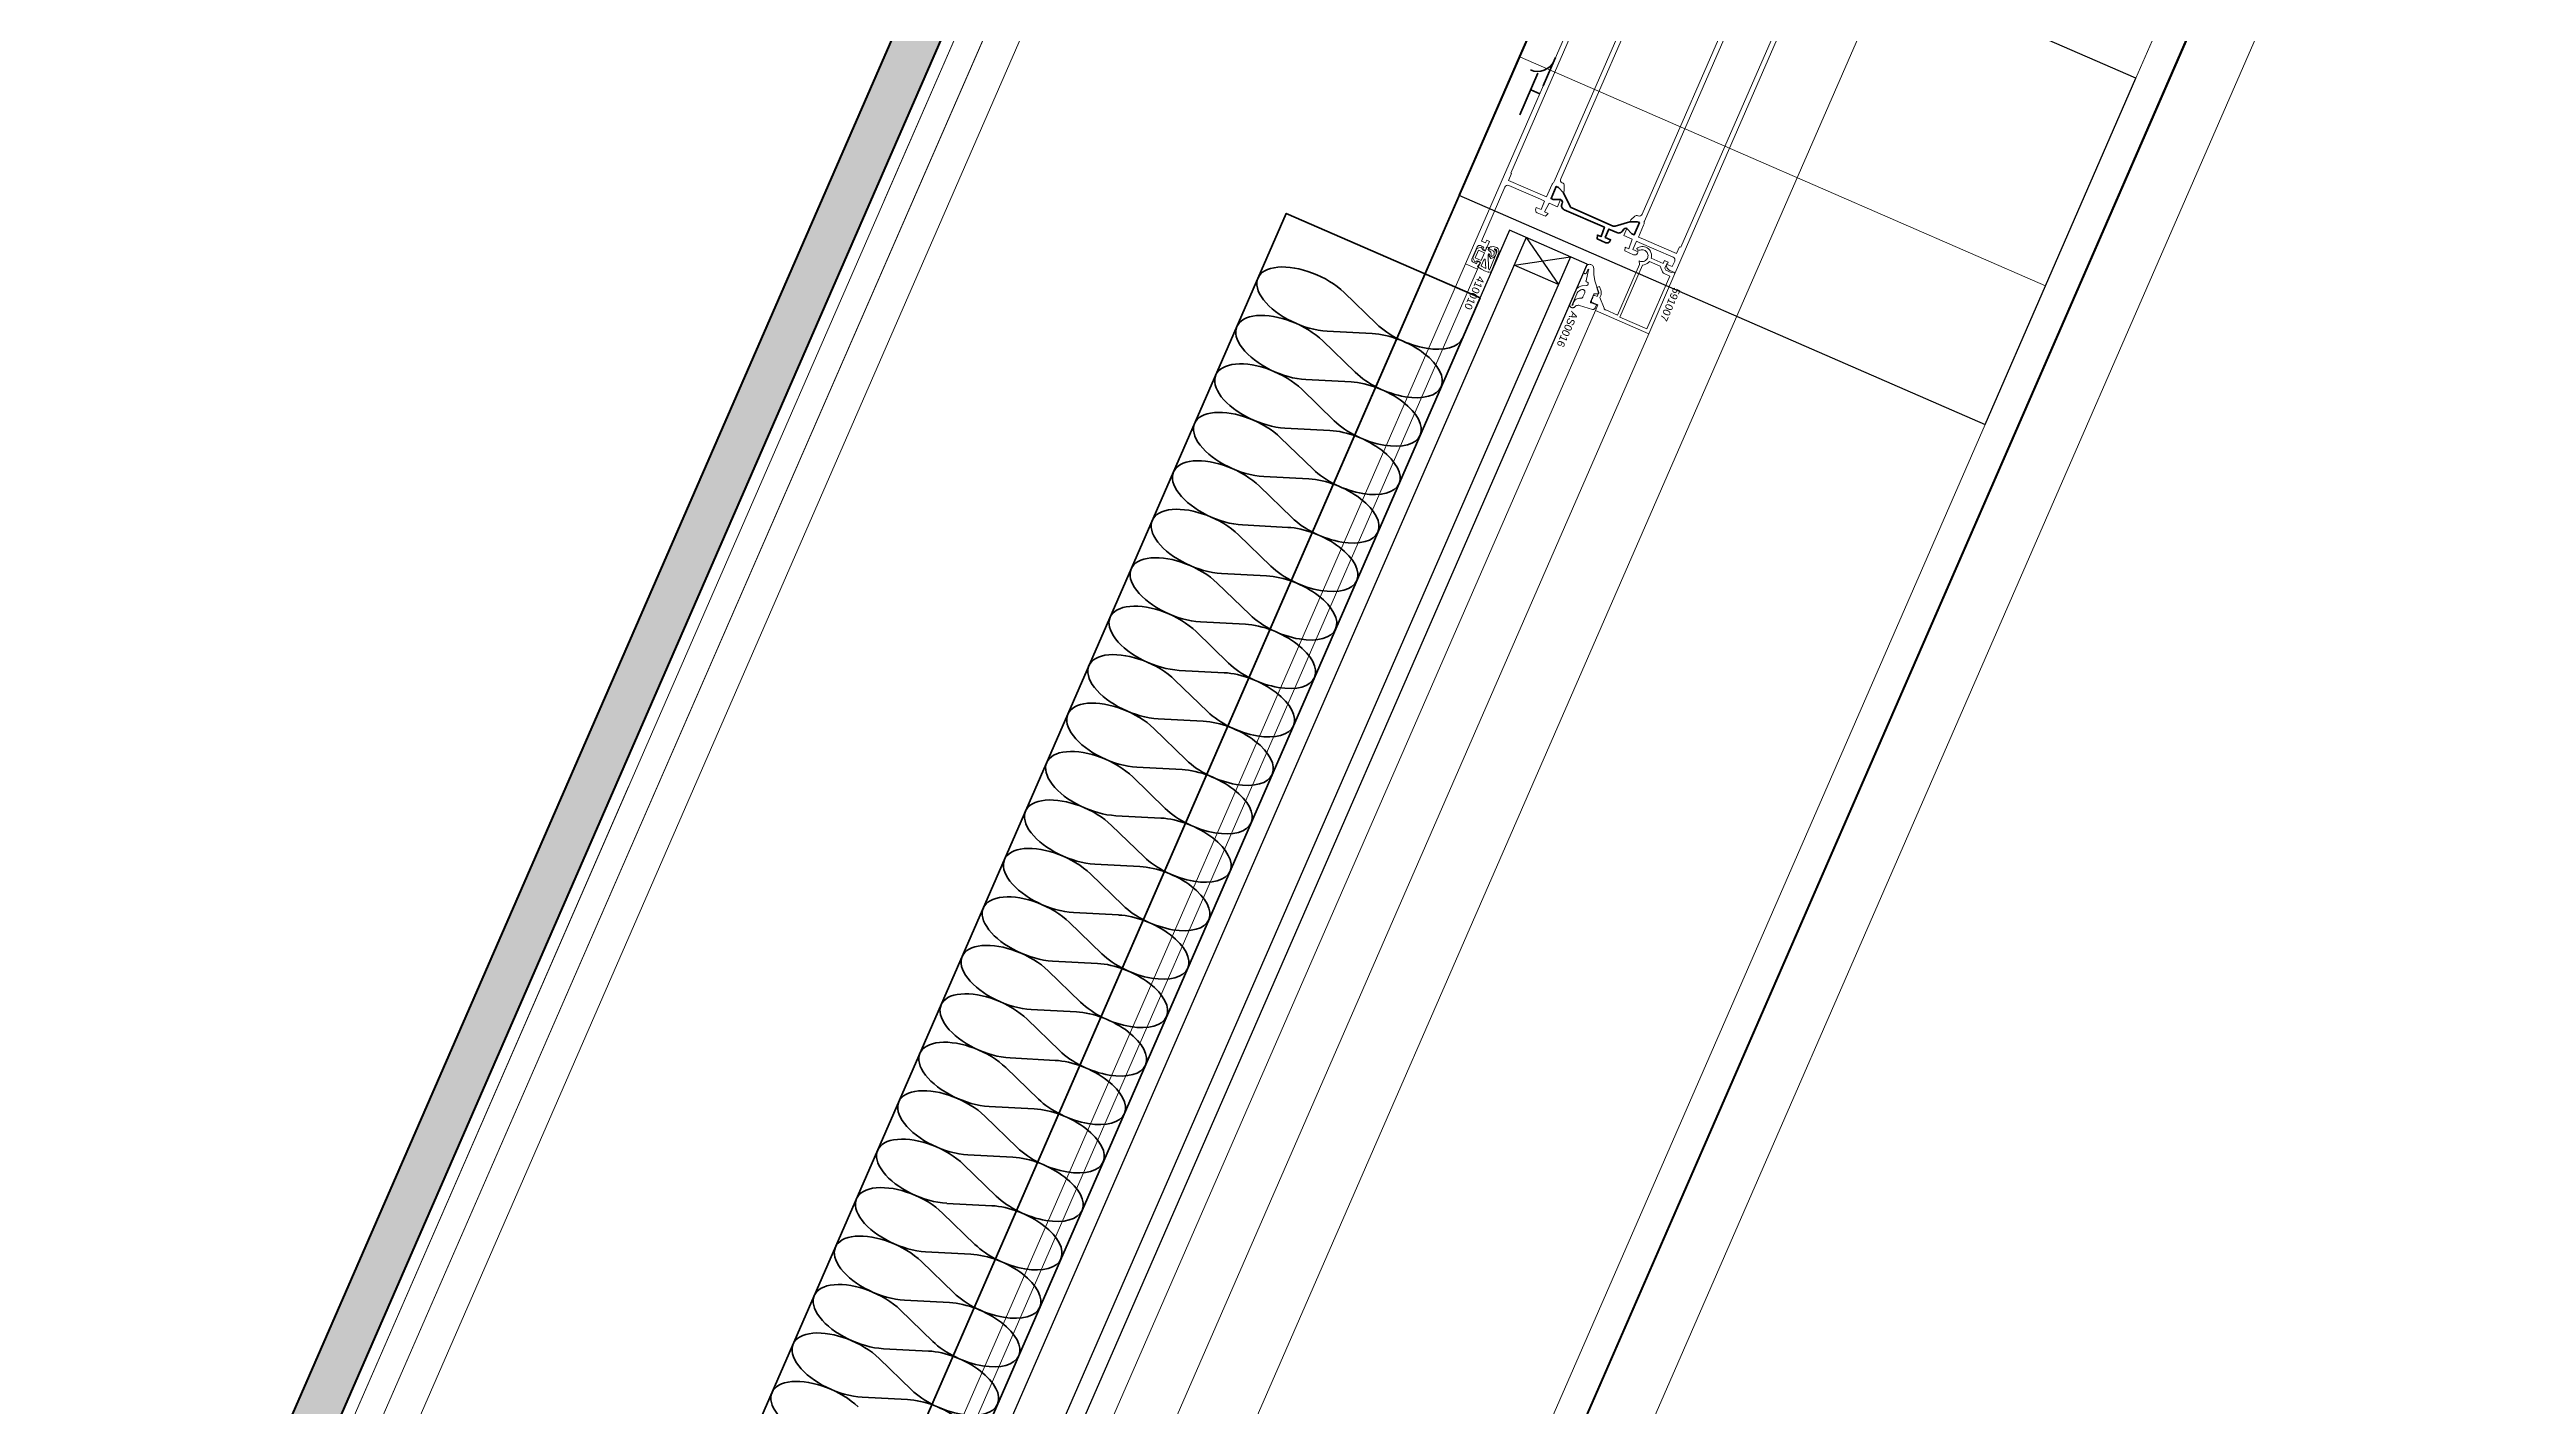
# Model space of a CAD drawing. Header units: millimetres. Extents: x -37281 to 954596, y -59787 to 956680.
# Drawn here: x 867169 to 867987, y -20283 to -19834 of the extents above; entities that cross this region are included whole.
import ezdxf
from ezdxf.enums import TextEntityAlignment as Align

# ---------------------------------------------------------------- set-up
doc = ezdxf.new("R2010")
doc.units = ezdxf.units.MM
doc.header["$MEASUREMENT"] = 0
doc.linetypes.add('Dot & Dashed', pattern=[670.277762, 352.777767, -176.388884, 0, -141.111112])
doc.linetypes.add('Double Dashed', pattern=[1093.611073, 529.166651, -211.666656, 141.111112, -211.666656])
for name, color, linetype, lineweight in [('0_Pen_No__2', 8, 'Continuous', 15), ('0_Pen_No__5', 7, 'Continuous', 25), ('0_Pen_No__6', 7, 'Continuous', 35), ('0_Pen_No__7', 7, 'Continuous', 35), ('0_Pen_No__9', 7, 'Continuous', 13), ('New_A-20-M_Floor_Slab_Pen_No__89', 8, 'Continuous', 20), ('New_A-20-M_Roof_Pen_No__93', 8, 'Continuous', 13), ('New_A-25-M_Curtain_Wall_Pen_No__90', 8, 'Continuous', 20), ('New_A-25-M_Wall_Ext_Pen_No__87', 8, 'Continuous', 20), ('New_ArchiCAD Windows_Pen_No__1', 7, 'Continuous', 13), ('New_ArchiCAD Windows_Pen_No__3', 7, 'Continuous', 18), ('New_ArchiCAD Zone Stamps_Pen_No__9', 7, 'Continuous', 13)]:
    doc.layers.add(name, color=color, linetype=linetype, lineweight=lineweight)
for name, color, linetype, lineweight, true_color in [('0_Pen_No__40', 7, 'Continuous', 35, 0x2a2a2a), ('0_Pen_No__54', 7, 'Continuous', 35, 0x444444), ('New_A-15-MG_Structural_Grid_Phase_2_Pen_No__222', 7, 'Continuous', 13, 0x65af33), ('New_A-25-M_Curtain_Wall_Pen_No__69', 7, 'Continuous', 20, 0x606060), ('New_A-25-M_Wall_Int_Pen_No__107', 7, 'Continuous', 15, 0xa6a6a6), ('New_A-25-M_Wall_Int_Pen_No__27', 7, 'Continuous', 50, 0x2a2a2a), ('New_A-35-M_FFE-Zone_Pen_No__74', 7, 'Continuous', 20, 0x606060), ('New_ArchiCAD Windows_Pen_No__23', 7, 'Continuous', 30, 0x2a2a2a)]:
    doc.layers.add(name, color=color, linetype=linetype, lineweight=lineweight, true_color=true_color)
for name, color, linetype in [('New_A-15-MG_Structural_Grid_Phase_2', 7, 'Continuous'), ('New_A-20-M_Floor_Slab', 7, 'Continuous'), ('New_A-20-M_Roof', 7, 'Continuous'), ('New_A-25-M_Curtain_Wall', 7, 'Continuous'), ('New_A-25-M_Wall_Ext', 7, 'Continuous'), ('New_A-25-M_Wall_Int', 7, 'Continuous'), ('New_A-35-M_FFE-Zone', 7, 'Continuous'), ('New_ArchiCAD Windows', 7, 'Continuous')]:
    doc.layers.add(name, color=color, linetype=linetype)
doc.styles.add('GENERATED_STYLE_2', font='')
doc.styles.add('GENERATED_STYLE_3', font='')
doc.styles.add('GENERATED_STYLE_4', font='')
doc.styles.get('GENERATED_STYLE_2').set_extended_font_data('Arial', bold=True)
doc.styles.get('GENERATED_STYLE_3').set_extended_font_data('Arial')
doc.styles.get('GENERATED_STYLE_4').set_extended_font_data('Swis721 BT')

# ---------------------------------------------------------------- blocks, each defined once
blk = doc.blocks.new('Wall_243_2', base_point=(874395.1, -4631.3))
at = {"layer": 'New_A-25-M_Wall_Ext_Pen_No__87', "linetype": 'Continuous', "flags": 128}
for points in [[(874303.43, -4591.33), (866444.97, -22613.27)], [(866536.64, -22653.24), (874395.1, -4631.3)]]:
    blk.add_lwpolyline(points, dxfattribs=at)
blk = doc.blocks.new('Wall_245_2', base_point=(874285.09, -4632.6))
at = {"layer": 'New_A-25-M_Wall_Ext_Pen_No__87', "linetype": 'Continuous', "flags": 128}
for points in [[(869017.03, -16301.13), (866293.44, -22547.19)], [(866444.68, -22613.14), (869168.27, -16367.08)]]:
    blk.add_lwpolyline(points, dxfattribs=at)
blk = doc.blocks.new('Single Office_INB 2106_83_2', base_point=(865441.96, -18543.79))
at = {"layer": 'New_A-35-M_FFE-Zone_Pen_No__74', "linetype": 'Continuous'}
blk.add_line((867170.59, -20513.87), (868071.9, -18446.88), dxfattribs=at)
at = {"layer": 'New_ArchiCAD Zone Stamps_Pen_No__9'}
for tag, height, style, p in [('ROOM_NAME', 250, 'GENERATED_STYLE_2', (864838.69, -17362.91)), ('zoneNameLine2', 250, 'GENERATED_STYLE_2', (864650.26, -17795.04)), ('ROOM_NUMBER', 200, 'GENERATED_STYLE_3', (864461.83, -18215.74)), ('measuredAreaCode', 200, 'GENERATED_STYLE_3', (864304.8, -18575.85)), ('DUMMY_649', 200, 'GENERATED_STYLE_3', (864612.2, -18709.9)), ('DUMMY_650', 200, 'GENERATED_STYLE_3', (864961.72, -18862.3)), ('DUMMY_651', 133.33, 'GENERATED_STYLE_3', (865241.01, -18968.85))]:
    blk.add_attdef(tag, text='', height=height, rotation=336.44041, dxfattribs=dict(at, style=style)).set_placement(p, align=Align.TOP_LEFT)
blk = doc.blocks.new('Slab_14_2', base_point=(829422.85, -33019.01))
at = {"layer": 'New_A-20-M_Floor_Slab_Pen_No__89', "linetype": 'Continuous', "flags": 128}
blk.add_lwpolyline([(875235.59, -26822.78), (866165.91, -22867.95), (874174.16, -4502.51), (868527.24, -2040.17), (868435.45, -2000.14), (866447.92, -6558.18), (861160.52, -4252.62), (853558.92, -11326.43), (853176.07, -10915.01), (829422.85, -33019.01)], dxfattribs=at)
blk = doc.blocks.new('Slab_18_2', base_point=(875235.59, -26822.78))
at = {"layer": 'New_A-20-M_Floor_Slab_Pen_No__89', "linetype": 'Continuous', "flags": 128}
blk.add_lwpolyline([(875235.59, -26822.78), (866165.91, -22867.95), (874174.16, -4502.51), (883243.83, -8457.33)], close=True, dxfattribs=at)
blk = doc.blocks.new('Triple Window 19_2')
at = {"layer": 'New_ArchiCAD Windows_Pen_No__1', "linetype": 'Continuous'}
for p, q in [((-1175, -0.5), (-1175, 0)), ((1175, -0.5), (1175, 0)), ((-1175, -190), (-1175, -0.5)), ((1175, -190), (1175, -0.5))]:
    blk.add_line(p, q, dxfattribs=at)
at = {"layer": 'New_ArchiCAD Windows_Pen_No__23', "linetype": 'Continuous'}
for p, q in [((-1175, 0), (-1125, 0)), ((-1125, 0), (-1125, -190)), ((1100, -190), (1100, 0)), ((1100, 0), (1175, 0)), ((-1125, -190), (-1175, -190)), ((1175, -190), (1100, -190))]:
    blk.add_line(p, q, dxfattribs=at)
at = {"layer": 'New_ArchiCAD Windows_Pen_No__3', "linetype": 'Continuous'}
for p, q in [((-1175, 165), (1175, 165)), ((-1125, 0), (-268, 0)), ((-268, -190), (-1125, -190)), ((1100, -190), (812.5, -190)), ((-1175, -200), (1175, -200))]:
    blk.add_line(p, q, dxfattribs=at)
blk = doc.blocks.new('Wall_353_2', base_point=(874468.42, -4712.54))
at = {"layer": 'New_ArchiCAD Windows', "color": 251, "linetype": 'Continuous', "lineweight": 20, "true_color": 0x606060, "xscale": -1, "zscale": 1000, "rotation": 66.44041158399281}
for p in [(868124.95, -18759.75), (867185.65, -20913.87)]:
    blk.add_blockref('Triple Window 19_2', p, dxfattribs=at)
blk = doc.blocks.new('Wall_375_2', base_point=(867493.11, -19726.68))
at = {"layer": 'New_A-25-M_Wall_Int_Pen_No__107', "linetype": 'Continuous'}
blk.add_hatch(color=256, dxfattribs=at).paths.add_polyline_path([(867493.11, -19726.68), (867153.17, -20506.28), (867166.92, -20512.27), (867500.86, -19746.43)])
at = {"layer": 'New_A-25-M_Wall_Int_Pen_No__27', "linetype": 'Continuous', "flags": 128}
for points in [[(867493.11, -19726.68), (867153.17, -20506.28)], [(867166.92, -20512.27), (867500.86, -19746.43)]]:
    blk.add_lwpolyline(points, dxfattribs=at)
blk = doc.blocks.new('Morph_2_2', base_point=(864302.5, 0))
at = {"layer": 'New_A-20-M_Roof_Pen_No__93', "linetype": 'Continuous', "flags": 128}
blk.add_lwpolyline([(866367.03, -22792.01), (874315.32, -4564.06)], dxfattribs=at)
blk = doc.blocks.new('Beam_8_2', base_point=(874303.43, -4591.33))
at = {"layer": 'New_A-25-M_Curtain_Wall_Pen_No__69', "linetype": 'Dot & Dashed'}
blk.add_line((874303.43, -4591.33), (866444.97, -22613.27), dxfattribs=at)
at = {"layer": 'New_A-25-M_Curtain_Wall_Pen_No__90', "linetype": 'Continuous'}
for p, q in [((874303.43, -4591.33), (866444.97, -22613.27)), ((874505.7, -4679.52), (866647.24, -22701.46))]:
    blk.add_line(p, q, dxfattribs=at)
blk = doc.blocks.new('Standard grid marker_19')
at = {"layer": 'New_A-15-MG_Structural_Grid_Phase_2_Pen_No__222', "linetype": 'Double Dashed'}
blk.add_line((948.58, 0), (36650.52, 0), dxfattribs=at)
at = {"layer": 'New_A-15-MG_Structural_Grid_Phase_2_Pen_No__222', "style": 'GENERATED_STYLE_4'}
for tag, p in [('AC_MarkerText_1_0', (-500, -588.26)), ('AC_MarkerText_1_1', (38099.1, -588.26))]:
    blk.add_attdef(tag, text='', height=350, rotation=90, dxfattribs=at).set_placement(p, align=Align.MIDDLE_CENTER)

msp = doc.modelspace()

# ---------------------------------------------------------------- linework, layer by layer
at = {"layer": '0_Pen_No__2', "linetype": 'Continuous', "flags": 128}
for points in [[(867702.26, -19800.99), (867669.01, -19877.26, 0.414214), (867669.52, -19878.57), (867669.57, -19878.6, -0.294108), (867670.17, -19879.5), (867670.2, -19881.27), (867669.92, -19881.91), (867668.3, -19880.12), (867667.57, -19879.8), (867665.81, -19883.83), (867666.55, -19884.15), (867668.96, -19884.11), (867667.92, -19886.5), (867665.17, -19885.3), (867663.65, -19888.23), (867664.85, -19888.76), (867663.97, -19889.68), (867661.27, -19888.5, -0.414214), (867660.75, -19887.19), (867660.95, -19886.73), (867662.51, -19887.41), (867663.71, -19884.66), (867662.29, -19884.04), (867651.88, -19879.5, 0.414214), (867650.57, -19880.02), (867642.77, -19897.89), (867644.15, -19898.49), (867644.55, -19897.58), (867645.46, -19897.98), (867644.06, -19901.18), (867643.15, -19900.78), (867643.55, -19899.87), (867642.45, -19899.39, 0.414214), (867641.39, -19899.8), (867639.64, -19903.83, 0.414214), (867640.05, -19904.89), (867641.15, -19905.37), (867641.55, -19904.45), (867642.46, -19904.85), (867641.47, -19907.14), (867637.52, -19905.42), (867701.48, -19758.76)], [(867729.21, -19812.74), (867695.96, -19889.01, -0.414214), (867694.64, -19889.53), (867694.59, -19889.5, 0.294108), (867693.52, -19889.68), (867692.2, -19890.86), (867691.92, -19891.51), (867694.34, -19891.47), (867695.07, -19891.79), (867693.31, -19895.82), (867692.58, -19895.5), (867690.96, -19893.71), (867689.92, -19896.09), (867692.67, -19897.29), (867691.56, -19900.4), (867690.36, -19899.88), (867690.28, -19901.15), (867693.17, -19902.41, 0.414214), (867694.48, -19901.9), (867694.68, -19901.44), (867692.94, -19900.68), (867694.14, -19897.93), (867695.04, -19898.32), (867706.24, -19903.2, -0.414214), (867706.76, -19904.52), (867705.96, -19906.35), (867704.31, -19905.63), (867703.91, -19906.02), (867704.12, -19906.55, 0.198912), (867705.18, -19907.65), (867706.92, -19908.41), (867750.88, -19807.58)], [(867696.65, -19891.67, -0.112281), (867696.73, -19891.24), (867731.37, -19811.8, -0.112281), (867731.63, -19811.44, 0.112281), (867732.17, -19810.71), (867733.91, -19806.72), (867746.47, -19812.2), (867745.47, -19814.49), (867745.93, -19814.69), (867708.75, -19899.94), (867708.3, -19899.74), (867707.3, -19902.03), (867695.61, -19896.93)], [(867695.61, -19896.93), (867694.74, -19896.55), (867696.48, -19892.57, 0.112281), (867696.65, -19891.67)]]:
    msp.add_lwpolyline(points, format="xyb", dxfattribs=at)
msp.add_lwpolyline([(867662.97, -19882.7), (867664.31, -19883.28), (867666.04, -19879.29, -0.112281), (867666.58, -19878.56, 0.112281), (867666.85, -19878.21), (867701.49, -19798.77, 0.112281), (867701.57, -19798.33, -0.112281), (867701.74, -19797.44), (867703.48, -19793.45), (867690.92, -19787.98), (867689.92, -19790.27), (867689.64, -19790.15), (867652.47, -19875.39), (867652.75, -19875.51), (867651.75, -19877.81)], format="xyb", close=True, dxfattribs=at)
for points in [[(867694.4, -19900.91), (867694.19, -19900.38), (867694.57, -19900.11), (867694.98, -19899.9), (867695.41, -19899.76), (867695.86, -19899.69), (867696.32, -19899.68), (867696.78, -19899.75), (867697.22, -19899.88), (867697.66, -19900.12), (867698.07, -19900.43), (867698.42, -19900.81), (867698.7, -19901.23), (867698.9, -19901.7), (867699.03, -19902.19), (867699.08, -19902.7), (867699.04, -19903.21), (867698.98, -19903.59), (867702.92, -19905.31), (867703.36, -19904.3), (867704.64, -19904.86), (867704.48, -19905.23), (867704.3, -19905.15), (867703.54, -19906.89), (867703.8, -19907.55), (867705.59, -19908.33), (867706.5, -19908.23), (867706.81, -19908.65), (867698.14, -19928.54), (867680.54, -19920.86), (867681.34, -19919.03), (867679.23, -19918.11), (867679.18, -19917.22), (867679.31, -19917.13), (867679.43, -19917.01), (867679.52, -19916.88), (867679.6, -19916.73), (867679.65, -19916.58), (867679.67, -19916.42), (867679.67, -19916.25), (867679.64, -19916.09), (867680.05, -19915.74), (867681.05, -19916.18), (867681.51, -19915.12), (867680.95, -19913.21), (867681.91, -19912.93), (867682.37, -19914.49), (867682.43, -19914.76), (867682.45, -19915.04), (867682.43, -19915.32), (867682.38, -19915.59), (867682.28, -19915.86), (867681.97, -19916.58), (867683.37, -19920.14), (867683.44, -19920.28), (867683.53, -19920.41), (867683.64, -19920.53), (867683.77, -19920.62), (867683.91, -19920.7), (867687.83, -19922.41)], [(867687.83, -19922.41), (867695.14, -19905.63), (867695.01, -19904.47), (867695.44, -19904.6), (867695.77, -19904.66), (867696.1, -19904.67), (867696.43, -19904.62), (867696.75, -19904.51), (867697.04, -19904.35), (867697.3, -19904.15), (867697.53, -19903.9), (867697.71, -19903.62), (867697.83, -19903.31), (867697.91, -19902.99), (867697.93, -19902.65), (867697.89, -19902.32), (867697.79, -19902), (867697.64, -19901.71), (867697.44, -19901.44), (867697.2, -19901.21), (867696.93, -19901.02), (867696.62, -19900.88), (867696.3, -19900.8), (867695.97, -19900.77), (867695.64, -19900.8), (867695.31, -19900.89), (867694.4, -19900.91)]]:
    msp.add_lwpolyline(points, dxfattribs=at)
msp.add_lwpolyline([(867688.63, -19923.08), (867697.52, -19926.96), (867705.15, -19909.45), (867703.24, -19908.62), (867703.1, -19908.54), (867702.98, -19908.45), (867702.87, -19908.34), (867702.78, -19908.21), (867702.71, -19908.07), (867701.98, -19906.21), (867698.4, -19904.65), (867698.04, -19905.03), (867697.63, -19905.34), (867697.17, -19905.58), (867696.67, -19905.74), (867696.15, -19905.82)], close=True, dxfattribs=at)
at = {"layer": '0_Pen_No__40', "linetype": 'Continuous'}
for p, q in [((874037.86, -5700.74), (866899.19, -22071.98)), ((867661.47, -19842.32), (867655.48, -19856.07)), ((867663.21, -19846.51), (867666.11, -19839.87)), ((867666.11, -19839.87), (867667.31, -19837.12)), ((867662.07, -19849.12), (867659.08, -19847.82))]:
    msp.add_line(p, q, dxfattribs=at)
msp.add_arc((867661.37, -19835.73), 6, 246.44041, 336.44041, dxfattribs=at)
at = {"layer": '0_Pen_No__5', "linetype": 'Continuous'}
for p, q in [((867652.08, -19894.31), (867371.05, -20538.79)), ((867657.58, -19896.71), (867376.55, -20541.19)), ((867677.74, -19905.51), (867652.08, -19894.31)), ((867657.58, -19896.71), (867668.25, -19912.27)), ((867672.24, -19903.11), (867391.22, -20547.59)), ((867677.74, -19905.51), (867396.72, -20549.98)), ((867653.58, -19905.88), (867672.24, -19903.11)), ((867668.25, -19912.27), (867653.58, -19905.88))]:
    msp.add_line(p, q, dxfattribs=at)
at = {"layer": '0_Pen_No__54', "linetype": 'Continuous'}
for p, q in [((867597.29, -19914.88), (867608.03, -19925.29)), ((867590.3, -19930.92), (867601.03, -19941.33)), ((867606.63, -19928.5), (867591.69, -19927.71)), ((867583.3, -19946.96), (867594.04, -19957.37)), ((867599.63, -19944.54), (867584.7, -19943.75)), ((867576.31, -19963), (867587.04, -19973.41)), ((867592.64, -19960.58), (867577.71, -19959.8)), ((867569.31, -19979.04), (867580.05, -19989.45)), ((867585.64, -19976.62), (867570.71, -19975.84)), ((867562.32, -19995.09), (867573.05, -20005.49)), ((867578.65, -19992.66), (867563.72, -19991.88)), ((867571.65, -20008.7), (867556.72, -20007.92)), ((867555.32, -20011.13), (867566.06, -20021.54)), ((867564.66, -20024.74), (867549.73, -20023.96)), ((867548.33, -20027.17), (867559.06, -20037.58)), ((867557.66, -20040.79), (867542.73, -20040)), ((867541.33, -20043.21), (867552.07, -20053.62)), ((867550.67, -20056.83), (867535.74, -20056.04)), ((867534.34, -20059.25), (867545.07, -20069.66)), ((867543.67, -20072.87), (867528.74, -20072.08)), ((867527.34, -20075.29), (867538.08, -20085.7)), ((867536.68, -20088.91), (867521.75, -20088.13)), ((867520.35, -20091.33), (867531.08, -20101.74)), ((867529.68, -20104.95), (867514.75, -20104.17)), ((867513.35, -20107.38), (867524.09, -20117.78)), ((867522.69, -20120.99), (867507.76, -20120.21)), ((867506.36, -20123.42), (867517.09, -20133.82)), ((867515.69, -20137.03), (867500.76, -20136.25)), ((867499.36, -20139.46), (867510.1, -20149.87)), ((867508.7, -20153.07), (867493.77, -20152.29)), ((867492.37, -20155.5), (867503.1, -20165.91)), ((867485.37, -20171.54), (867496.11, -20181.95)), ((867501.7, -20169.12), (867486.77, -20168.33)), ((867478.38, -20187.58), (867489.11, -20197.99)), ((867494.71, -20185.16), (867479.78, -20184.37)), ((867471.38, -20203.62), (867482.12, -20214.03)), ((867487.71, -20201.2), (867472.78, -20200.41)), ((867464.39, -20219.66), (867475.12, -20230.07)), ((867480.72, -20217.24), (867465.79, -20216.46)), ((867457.39, -20235.71), (867468.13, -20246.11)), ((867473.73, -20233.28), (867458.79, -20232.5)), ((867450.4, -20251.75), (867461.13, -20262.15)), ((867466.73, -20249.32), (867451.8, -20248.54)), ((867443.41, -20267.79), (867454.14, -20278.2)), ((867459.74, -20265.36), (867444.8, -20264.58)), ((867452.74, -20281.4), (867437.81, -20280.62))]:
    msp.add_line(p, q, dxfattribs=at)
at = {"layer": '0_Pen_No__54', "linetype": 'Continuous', "flags": 128}
msp.add_lwpolyline([(867328.72, -20635.88), (867642.32, -19916.7), (867578.15, -19888.72), (867264.55, -20607.9)], close=True, dxfattribs=at)
at = {"layer": '0_Pen_No__54', "linetype": 'Continuous'}
for centre, start_param, end_param in [((867584.87, -19917.1), 0.927295, 5.35589), ((867577.87, -19933.14), 0.927295, 5.35589), ((867620.45, -19923.07), 4.068888, 6.283185), ((867613.45, -19939.11), 0, 2.214297), ((867570.88, -19949.18), 0.927295, 5.35589), ((867613.45, -19939.11), 4.068888, 6.283185), ((867606.46, -19955.15), 0, 2.214297), ((867563.88, -19965.22), 0.927295, 5.35589), ((867606.46, -19955.15), 4.068888, 6.283185), ((867599.46, -19971.19), 0, 2.214297), ((867556.89, -19981.26), 0.927295, 5.35589), ((867599.46, -19971.19), 4.068888, 6.283185), ((867592.47, -19987.23), 0, 2.214297), ((867549.89, -19997.31), 0.927295, 5.35589), ((867592.47, -19987.23), 4.068888, 6.283185), ((867585.47, -20003.27), 0, 2.214297), ((867542.9, -20013.35), 0.927295, 5.35589), ((867585.47, -20003.27), 4.068888, 6.283185), ((867578.48, -20019.32), 0, 2.214297), ((867535.9, -20029.39), 0.927295, 5.35589), ((867578.48, -20019.32), 4.068888, 6.283185), ((867571.48, -20035.36), 0, 2.214297), ((867528.91, -20045.43), 0.927295, 5.35589), ((867564.49, -20051.4), 0, 2.214297), ((867571.48, -20035.36), 4.068888, 6.283185), ((867521.91, -20061.47), 0.927295, 5.35589), ((867557.49, -20067.44), 0, 2.214297), ((867564.49, -20051.4), 4.068888, 6.283185), ((867514.92, -20077.51), 0.927295, 5.35589), ((867550.5, -20083.48), 0, 2.214297), ((867557.49, -20067.44), 4.068888, 6.283185), ((867507.93, -20093.55), 0.927295, 5.35589), ((867543.51, -20099.52), 0, 2.214297), ((867550.5, -20083.48), 4.068888, 6.283185), ((867500.93, -20109.59), 0.927295, 5.35589), ((867536.51, -20115.56), 0, 2.214297), ((867543.51, -20099.52), 4.068888, 6.283185), ((867493.94, -20125.64), 0.927295, 5.35589), ((867529.52, -20131.61), 0, 2.214297), ((867536.51, -20115.56), 4.068888, 6.283185), ((867486.94, -20141.68), 0.927295, 5.35589), ((867522.52, -20147.65), 0, 2.214297), ((867529.52, -20131.61), 4.068888, 6.283185), ((867479.95, -20157.72), 0.927295, 5.35589), ((867515.53, -20163.69), 0, 2.214297), ((867522.52, -20147.65), 4.068888, 6.283185), ((867472.95, -20173.76), 0.927295, 5.35589), ((867508.53, -20179.73), 0, 2.214297), ((867515.53, -20163.69), 4.068888, 6.283185), ((867465.96, -20189.8), 0.927295, 5.35589), ((867501.54, -20195.77), 0, 2.214297), ((867508.53, -20179.73), 4.068888, 6.283185), ((867458.96, -20205.84), 0.927295, 5.35589), ((867494.54, -20211.81), 0, 2.214297), ((867501.54, -20195.77), 4.068888, 6.283185), ((867451.97, -20221.88), 0.927295, 5.35589), ((867487.55, -20227.85), 0, 2.214297), ((867494.54, -20211.81), 4.068888, 6.283185), ((867444.97, -20237.93), 0.927295, 5.35589), ((867480.55, -20243.89), 0, 2.214297), ((867487.55, -20227.85), 4.068888, 6.283185), ((867437.98, -20253.97), 0.927295, 5.35589), ((867473.56, -20259.94), 0, 2.214297), ((867480.55, -20243.89), 4.068888, 6.283185), ((867430.98, -20270.01), 0.927295, 5.35589), ((867466.56, -20275.98), 0, 2.214297), ((867473.56, -20259.94), 4.068888, 6.283185), ((867423.99, -20286.05), 0.927295, 5.35589), ((867466.56, -20275.98), 4.068888, 6.283185), ((867459.57, -20292.02), 0, 2.214297)]:
    msp.add_ellipse(centre, major_axis=(16.04, -6.99), ratio=0.5, start_param=start_param, end_param=end_param, dxfattribs=at)
at = {"layer": '0_Pen_No__6', "linetype": 'Continuous', "flags": 128}
msp.add_lwpolyline([(867669.48, -19885.43, 0.414214), (867668.96, -19884.11), (867666.55, -19884.15), (867665.81, -19883.83), (867667.57, -19879.8), (867668.3, -19880.12), (867669.93, -19881.89), (867672.18, -19886.46, 0.176327), (867672.68, -19886.93), (867686.37, -19892.9, 0.176327), (867687.05, -19892.94), (867691.93, -19891.49), (867694.34, -19891.47), (867695.07, -19891.79), (867693.31, -19895.82), (867692.58, -19895.5), (867690.96, -19893.71, 0.414214), (867689.65, -19894.22), (867689.61, -19894.31, -0.414214), (867687.63, -19895.09), (867684.97, -19893.93), (867683.77, -19896.68), (867685.52, -19897.44), (867685.32, -19897.9, -0.414214), (867684, -19898.42), (867681.11, -19897.16), (867681.19, -19895.88), (867682.39, -19896.4), (867683.51, -19893.29), (867670.21, -19887.5, -0.414214), (867669.44, -19885.52)], format="xyb", close=True, dxfattribs=at)
at = {"layer": '0_Pen_No__9', "linetype": 'Continuous'}
for p, q in [((867637.52, -19905.42), (867362.89, -20535.24)), ((867641.47, -19907.14), (867366.84, -20536.95)), ((867680.54, -19920.86), (867404.69, -20553.46)), ((867698.14, -19928.54), (867422.29, -20561.14))]:
    msp.add_line(p, q, dxfattribs=at)
at = {"layer": '0_Pen_No__9', "linetype": 'Continuous', "flags": 128}
for points in [[(867648.48, -19901.87), (867646.06, -19907.75), (867645.78, -19908.31), (867645.22, -19908.04), (867645.15, -19908.2), (867644.98, -19908.15), (867643.83, -19907.75), (867642.75, -19907.2), (867641.74, -19906.51), (867641.52, -19906.33), (867642.42, -19905.05), (867641.1, -19904.47), (867640.98, -19904.75), (867640.62, -19904.76), (867639.94, -19903.39), (867641.27, -19900.33), (867642.74, -19899.89), (867642.98, -19900.17), (867642.86, -19900.44), (867644.17, -19901.01), (867644.41, -19899.9), (867645.2, -19900.06), (867645.06, -19900.69), (867645.42, -19901.21), (867645.53, -19901.25), (867645.63, -19901.31), (867645.72, -19901.39), (867645.8, -19901.48), (867645.87, -19901.58), (867645.91, -19901.69), (867645.94, -19901.81), (867645.98, -19901.98), (867646, -19902.16), (867645.99, -19902.34), (867645.94, -19902.52), (867645.87, -19902.68), (867646.12, -19902.96), (867646.33, -19902.87), (867646.52, -19902.75), (867646.68, -19902.59), (867646.83, -19902.42), (867646.94, -19902.22), (867647.02, -19902.01), (867647.03, -19901.88), (867647.03, -19901.74), (867647, -19901.61), (867646.95, -19901.48), (867646.88, -19901.37), (867646.79, -19901.27), (867646.68, -19901.19), (867646.5, -19901.03), (867646.3, -19900.9), (867646.08, -19900.8), (867645.85, -19900.74), (867645.61, -19900.71), (867645.42, -19900.01), (867645.81, -19899.84), (867646.22, -19899.74), (867646.64, -19899.72), (867647.05, -19899.76), (867647.46, -19899.88), (867647.84, -19900.06), (867648.18, -19900.31), (867648.33, -19900.49), (867648.45, -19900.7), (867648.53, -19900.93), (867648.58, -19901.16), (867648.58, -19901.4), (867648.55, -19901.64)], [(867642.7, -19904.3), (867640.69, -19903.42), (867641.81, -19900.85), (867643.82, -19901.73)], [(867645.57, -19907.23), (867647.88, -19901.52), (867647.9, -19901.37), (867647.89, -19901.23), (867647.85, -19901.08), (867647.8, -19900.95), (867647.72, -19900.83), (867647.63, -19900.72), (867647.51, -19900.62), (867647.39, -19900.55), (867647.25, -19900.5), (867647.11, -19900.47), (867647.05, -19900.63), (867647.23, -19900.77), (867647.4, -19900.95), (867647.53, -19901.15), (867647.62, -19901.36), (867647.68, -19901.59), (867647.7, -19901.83), (867647.68, -19902.07), (867647.56, -19902.4), (867647.38, -19902.71), (867647.15, -19902.99), (867646.88, -19903.23), (867646.57, -19903.42), (867646.24, -19903.56), (867645.89, -19903.64), (867645.28, -19902.53), (867645.49, -19902.3), (867645.39, -19902), (867645.03, -19902.49), (867645.09, -19906.94), (867645.32, -19907.41), (867645.5, -19907.4)], [(867642.79, -19906.16), (867642.69, -19906.09), (867643.67, -19903.83), (867644.06, -19903.9), (867644.29, -19906.97), (867644.06, -19906.86)], [(867679.59, -19920.51), (867679.72, -19920.52), (867679.85, -19920.51), (867679.98, -19920.48), (867680.11, -19920.43), (867680.22, -19920.35), (867680.32, -19920.26), (867680.4, -19920.16), (867680.46, -19920.04), (867680.81, -19919.24), (867680.83, -19919.19), (867680.84, -19919.14), (867680.83, -19919.09), (867680.83, -19919.04), (867680.81, -19918.99), (867680.78, -19918.95), (867680.75, -19918.91), (867680.71, -19918.87), (867680.67, -19918.85), (867680.62, -19918.83), (867679.05, -19918.36), (867679, -19918.34), (867678.96, -19918.31), (867678.92, -19918.28), (867678.89, -19918.24), (867678.87, -19918.2), (867678.85, -19918.15), (867678.84, -19918.1), (867678.84, -19918.05), (867678.85, -19918), (867678.86, -19917.95), (867679.94, -19915.48), (867679.96, -19915.44), (867679.99, -19915.41), (867680.02, -19915.38), (867680.06, -19915.35), (867680.1, -19915.33), (867680.14, -19915.31), (867680.19, -19915.31), (867680.23, -19915.3), (867681.3, -19915.37), (867681.35, -19915.37), (867681.4, -19915.36), (867681.45, -19915.34), (867681.49, -19915.32), (867681.53, -19915.29), (867681.56, -19915.25), (867681.59, -19915.21), (867681.6, -19915.16), (867681.62, -19915.11), (867681.62, -19915.06), (867681.61, -19915.01), (867681.6, -19914.96), (867681.01, -19913.03), (867680.37, -19911.05), (867680.02, -19908.99), (867679.96, -19906.91), (867679.93, -19906.67), (867679.86, -19906.44), (867679.75, -19906.23), (867679.6, -19906.04), (867679.42, -19905.88), (867679.22, -19905.75), (867679, -19905.65), (867678.77, -19905.6), (867678.53, -19905.58), (867678.29, -19905.61), (867678.06, -19905.68), (867677.85, -19905.78), (867677.65, -19905.92), (867677.49, -19906.09), (867676.66, -19907.98), (867676.64, -19908.06), (867676.62, -19908.14), (867676.62, -19908.23), (867676.64, -19908.31), (867676.66, -19908.39), (867676.7, -19908.46), (867676.75, -19908.52), (867676.81, -19908.58), (867676.88, -19908.62), (867676.96, -19908.66), (867677.04, -19908.68), (867677.12, -19908.68), (867677.2, -19908.68), (867677.28, -19908.66), (867677.36, -19908.62), (867677.43, -19908.58), (867677.49, -19908.52), (867677.54, -19908.46), (867677.58, -19908.38), (867678, -19907.41), (867678.03, -19907.37), (867678.05, -19907.33), (867678.09, -19907.29), (867678.12, -19907.27), (867678.17, -19907.24), (867678.21, -19907.23), (867678.26, -19907.22), (867678.27, -19907.27), (867678.28, -19907.31), (867678.28, -19907.36), (867678.27, -19907.4), (867677.4, -19911.07), (867677.38, -19911.15), (867677.41, -19911.22), (867677.43, -19911.26), (867677.46, -19911.3), (867677.49, -19911.34), (867677.53, -19911.36), (867677.57, -19911.39), (867677.85, -19911.51), (867677.93, -19911.55), (867678, -19911.61), (867678.06, -19911.67), (867678.1, -19911.75), (867678.13, -19911.83), (867678.15, -19911.91), (867678.15, -19912), (867678.14, -19912.09), (867678.11, -19912.17), (867678.07, -19912.24), (867678.02, -19912.31), (867677.95, -19912.37), (867677.7, -19912.56), (867677.66, -19912.58), (867677.62, -19912.6), (867677.58, -19912.61), (867677.53, -19912.61), (867676.1, -19912.67), (867676.04, -19912.68), (867675.97, -19912.7), (867675.64, -19912.81), (867675.18, -19913.01), (867674.76, -19913.28), (867674.39, -19913.62), (867674.08, -19914.01), (867673.84, -19914.46), (867672.04, -19918.58), (867671.99, -19918.73), (867671.96, -19918.9), (867671.96, -19919.06), (867671.99, -19919.23), (867672.05, -19919.38), (867672.13, -19919.53), (867672.23, -19919.66), (867672.35, -19919.77), (867672.49, -19919.86), (867672.65, -19919.93), (867672.81, -19919.96), (867672.97, -19919.98), (867673.14, -19919.96), (867673.3, -19919.92), (867673.45, -19919.85), (867673.59, -19919.76), (867673.71, -19919.64), (867673.88, -19919.48), (867674.08, -19919.34), (867674.3, -19919.24), (867674.54, -19919.17), (867674.78, -19919.14), (867675.02, -19919.15), (867675.26, -19919.21)], [(867676.96, -19915.05), (867677.01, -19914.92), (867677.03, -19914.79), (867677.03, -19914.65), (867677, -19914.52), (867676.96, -19914.39), (867676.89, -19914.28), (867676.8, -19914.17), (867676.7, -19914.08), (867676.58, -19914.01), (867676.46, -19913.96), (867676.33, -19913.94), (867676.19, -19913.93), (867676.06, -19913.95), (867675.68, -19914.06), (867675.33, -19914.23), (867675.01, -19914.46), (867674.73, -19914.73), (867674.49, -19915.04), (867674.31, -19915.39), (867672.76, -19918.94), (867672.75, -19918.97), (867672.75, -19918.99), (867672.75, -19919.02), (867672.75, -19919.04), (867672.76, -19919.06), (867672.77, -19919.08), (867672.78, -19919.1), (867672.8, -19919.12), (867672.82, -19919.13), (867672.85, -19919.14), (867672.87, -19919.15), (867672.9, -19919.15), (867672.92, -19919.15), (867672.94, -19919.14), (867672.97, -19919.13), (867672.99, -19919.12), (867673.01, -19919.1), (867673.02, -19919.08), (867673.03, -19919.06), (867673.18, -19918.73), (867673.19, -19918.68), (867673.2, -19918.64), (867673.2, -19918.59), (867673.2, -19918.55), (867673.18, -19918.5), (867673.17, -19918.46), (867673.14, -19918.42), (867673.11, -19918.39), (867673.14, -19918.31), (867673.32, -19917.97), (867673.55, -19917.66), (867673.83, -19917.39), (867674.14, -19917.16), (867674.48, -19916.99), (867674.85, -19916.87), (867675.23, -19916.81), (867675.61, -19916.81), (867675.74, -19916.81), (867675.86, -19916.79), (867675.97, -19916.75), (867676.08, -19916.7), (867676.18, -19916.63), (867676.27, -19916.54), (867676.35, -19916.44), (867676.4, -19916.33)]]:
    msp.add_lwpolyline(points, close=True, dxfattribs=at)

# ---------------------------------------------------------------- block references
at = {"layer": 'New_A-15-MG_Structural_Grid_Phase_2', "color": 8, "linetype": 'Continuous', "lineweight": 15, "zscale": 1000, "rotation": 246.440411583993}
msp.add_blockref('Standard grid marker_19', (876481.97, 840.07), dxfattribs=at)
at = {"layer": 'New_A-20-M_Floor_Slab', "color": 8, "linetype": 'Continuous', "lineweight": 20}
for name, p in [('Slab_14_2', (829422.85, -33019.01)), ('Slab_18_2', (875235.59, -26822.78))]:
    msp.add_blockref(name, p, dxfattribs=at)
at = {"layer": 'New_A-20-M_Roof', "linetype": 'Continuous', "lineweight": 0}
msp.add_blockref('Morph_2_2', (864302.5, 0), dxfattribs=at)
at = {"layer": 'New_A-25-M_Curtain_Wall', "color": 8, "lineweight": 20}
msp.add_blockref('Beam_8_2', (874303.43, -4591.33), dxfattribs=at)
at = {"layer": 'New_A-25-M_Wall_Ext', "color": 250, "lineweight": 50, "true_color": 0x2a2a2a}
for name, p in [('Wall_245_2', (874285.09, -4632.6)), ('Wall_353_2', (874468.42, -4712.54)), ('Wall_243_2', (874395.1, -4631.3))]:
    msp.add_blockref(name, p, dxfattribs=at)
at = {"layer": 'New_A-25-M_Wall_Int', "color": 250, "lineweight": 50, "true_color": 0x2a2a2a}
msp.add_blockref('Wall_375_2', (867493.11, -19726.68), dxfattribs=at)
at = {"layer": 'New_A-35-M_FFE-Zone', "linetype": 'Continuous'}
msp.add_blockref('Single Office_INB 2106_83_2', (865441.96, -18543.79), dxfattribs=at)

# ---------------------------------------------------------------- texts
at = {"layer": '0_Pen_No__7', "linetype": 'Continuous', "char_height": 2.5, "attachment_point": 7, "rotation": 246.44041, "style": 'GENERATED_STYLE_3'}
for s, insert in [('\\A1;{\\fArial|b0|i0|c0|p34;410010}', (867641.63, -19909.24)), ('\\A1;{\\fArial|b0|i0|c0|p34;591007}', (867706.42, -19913.01)), ('\\A1;{\\fArial|b0|i0|c0|p34;AS0016}', (867672.55, -19920.89))]:
    msp.add_mtext(s, dxfattribs=dict(at, insert=insert))

doc.saveas('drawing.dxf')
